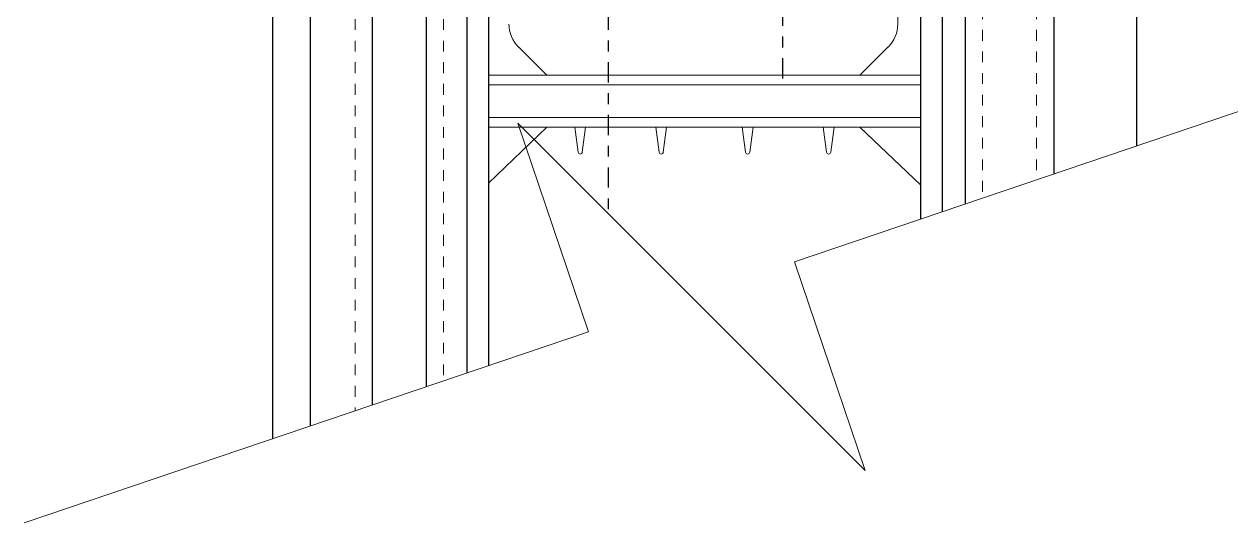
# Model space of a CAD drawing. Header units: inches. Extents: x -81.3 to 1.8, y 184.7 to 266.4.
# Drawn here: x -58.18 to -47.01, y 203.47 to 208.09 of the extents above; entities that cross this region are included whole.
import ezdxf

# ---------------------------------------------------------------- set-up
doc = ezdxf.new("R2010")
doc.units = ezdxf.units.IN
doc.header["$MEASUREMENT"] = 0
doc.linetypes.add('CENTER', pattern=[2, 1.25, -0.25, 0.25, -0.25])
doc.linetypes.add('DASHED2', pattern=[0.375, 0.25, -0.125])
for name, color, linetype, lineweight in [('A2 Hatch', 8, 'Continuous', 9), ('DETAILS', 7, 'Continuous', 13), ('DIM', 3, 'Continuous', 13), ('REBAR', 2, 'CENTER', 30)]:
    doc.layers.add(name, color=color, linetype=linetype, lineweight=lineweight)

msp = doc.modelspace()

# ---------------------------------------------------------------- linework, layer by layer
at = {"color": 1}
for p, q in [((-55.53, 216.138), (-55.53, 204.367)), ((-54.955, 216.138), (-54.955, 204.562)), ((-54.455, 216.138), (-54.455, 204.732)), ((-53.88, 216.138), (-53.88, 204.927)), ((-49.88, 216.138), (-49.88, 206.284)), ((-54.08, 215.888), (-54.08, 204.859)), ((-49.68, 215.888), (-49.68, 206.351)), ((-55.88, 215.638), (-55.88, 204.249)), ((-49.465, 215.638), (-49.465, 206.424)), ((-48.645, 215.638), (-48.645, 206.702)), ((-47.88, 215.638), (-47.88, 206.962))]:
    msp.add_line(p, q, dxfattribs=at)
at = {"layer": 'A2 Hatch', "linetype": 'DASHED2', "ltscale": 0.15}
for p, q in [((-55.115, 216.138), (-55.115, 204.508)), ((-54.295, 216.138), (-54.295, 204.786)), ((-49.305, 215.638), (-49.305, 206.479)), ((-48.805, 215.638), (-48.805, 206.648))]:
    msp.add_line(p, q, dxfattribs=at)
at = {"layer": 'DETAILS', "color": 6, "lineweight": 20}
for p, q in [((-50.09, 208.092), (-50.09, 211.694)), ((-53.34, 207.618), (-53.603, 207.88)), ((-50.44, 207.618), (-50.178, 207.88)), ((-49.88, 207.618), (-53.88, 207.618)), ((-53.69, 207.618), (-53.34, 207.618)), ((-53.08, 207.618), (-52.98, 207.618)), ((-49.88, 207.528), (-53.88, 207.528)), ((-49.88, 207.228), (-53.88, 207.228)), ((-49.88, 207.138), (-53.88, 207.138)), ((-53.34, 207.138), (-53.88, 206.617)), ((-53.05, 206.904), (-53.08, 207.138)), ((-53.011, 206.904), (-52.98, 207.138)), ((-52.3, 206.904), (-52.33, 207.138)), ((-52.261, 206.904), (-52.23, 207.138)), ((-51.5, 206.904), (-51.53, 207.138)), ((-51.461, 206.904), (-51.43, 207.138)), ((-50.75, 206.904), (-50.78, 207.138)), ((-50.711, 206.904), (-50.68, 207.138)), ((-50.44, 207.138), (-49.88, 206.603))]:
    msp.add_line(p, q, dxfattribs=at)
for centre, radius, start, end in [((-53.39, 208.092), 0.3, 180, 225), ((-50.39, 208.092), 0.3, 315, 0), ((-53.03, 206.908), 0.02, 191.3099, 348.6901), ((-52.28, 206.908), 0.02, 191.3099, 348.6901), ((-51.48, 206.908), 0.02, 191.3099, 348.6901), ((-50.73, 206.908), 0.02, 191.3099, 348.6901)]:
    msp.add_arc(centre, radius, start, end, dxfattribs=at)
at = {"layer": 'DIM'}
msp.add_lwpolyline([(-46.408, 207.461), (-51.047, 205.888), (-50.392, 203.956), (-53.609, 207.173), (-52.954, 205.241), (-58.179, 203.469)], dxfattribs=at)
at = {"layer": 'REBAR', "ltscale": 0.15}
for p, q in [((-52.77, 261.364), (-52.77, 206.334)), ((-51.153, 207.589), (-51.153, 261.079))]:
    msp.add_line(p, q, dxfattribs=at)

doc.saveas('drawing.dxf')
